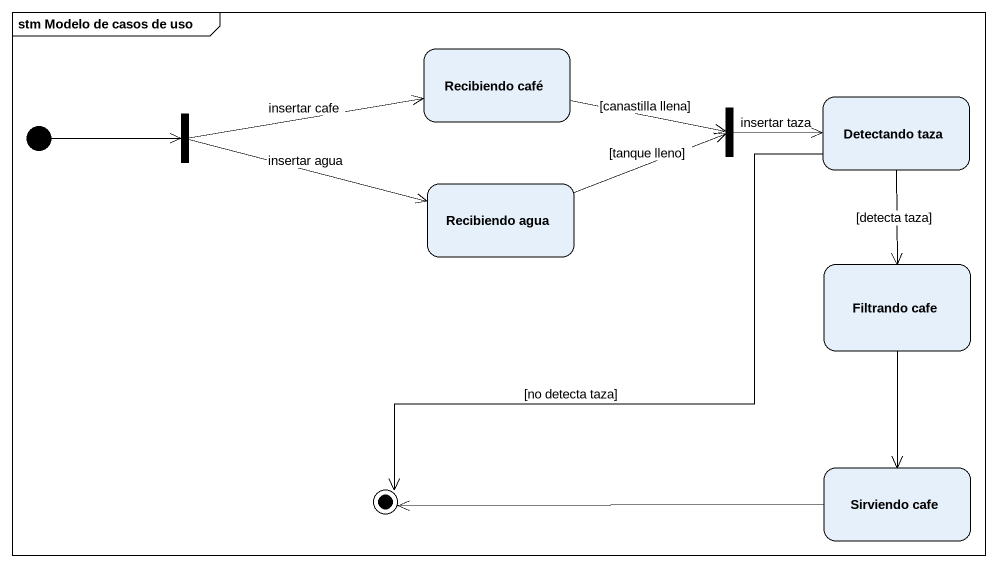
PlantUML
@startuml
mainframe stm Modelo de casos de uso
hide empty description
state "Recibiendo café" as Recibiendo_café
state fork1 <<fork>>
state fork2 <<join>>
state "Detectando taza" as Detectando_taza
state "Recibiendo agua" as Recibiendo_agua
state "Filtrando cafe" as Filtrando_cafe
state "Sirviendo cafe" as Sirviendo_cafe
[*] -right-> fork1
Recibiendo_café -right-> fork2 : [canastilla llena]
fork1 -right-> Recibiendo_café : insertar cafe
fork1 -right-> Recibiendo_agua : insertar agua
fork2 -right-> Detectando_taza : insertar taza
Detectando_taza --> Filtrando_cafe : [detecta taza]
Recibiendo_agua -right-> fork2 : [tanque lleno]
Filtrando_cafe --> Sirviendo_cafe
Detectando_taza --> [*] : [no detecta taza]
Sirviendo_cafe -left-> [*]
@enduml
